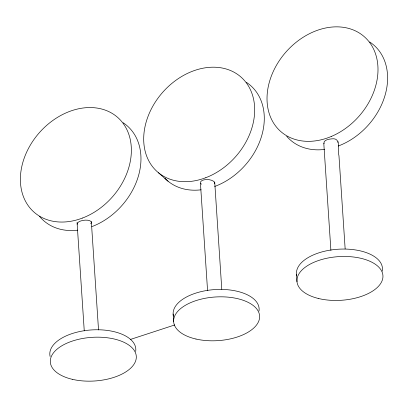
<?xml version="1.0" encoding="UTF-8"?>
<svg xmlns="http://www.w3.org/2000/svg" width="408" height="408" viewBox="0 0 408 408"><rect width="100%" height="100%" fill="white"/><g stroke="black" fill="none" stroke-linecap="round" stroke-linejoin="round"><path stroke-width="0.61" d="M130.565 339.405L174.746 324.947M158.477 172.747L168.091 181.244M345.148 248.844L338.971 155.856C337.258 150.19 341.833 137.292 331.556 138.883C328.899 139.138 322.937 139.954 324.059 143.744M330.898 250.344L323.774 143.096M296.499 274.304L296.988 281.714M214.71 181.968L221.779 289.298M200.456 183.452L207.56 290.511M173.135 314.017L173.624 321.422M91.331 221.564L98.527 329.919M77.061 222.523L84.257 330.883M338.028 141.617L338.043 142.387M50.128 356.546A43.08 21.864 -3.8 0 1 91.877 329.909A43.08 21.864 -3.8 0 1 135.686 351.385M123.15 122.747A63.184 48.634 -48.5 0 1 138.23 176.649A63.184 48.634 -48.5 0 1 91.856 226.639M77.785 230.158A63.184 48.634 -48.5 0 1 39.479 216.316M77.214 224.313A7.171 2.973 -7.1 0 1 85.297 220.126A7.171 2.973 -7.1 0 1 90.77 223.747M173.446 316.19A43.08 21.864 -3.8 0 1 215.2 289.558A43.08 21.864 -3.8 0 1 259.004 311.029M246.468 82.396A63.184 48.634 -48.5 0 1 261.462 136.583A63.184 48.634 -48.5 0 1 214.623 186.492M201.108 189.807A63.184 48.634 -48.5 0 1 164.868 178.281M201.394 184.227A7.171 3.29 3 0 1 206.295 179.546A7.171 3.29 3 0 1 214.659 183.651M296.703 275.563A43.08 21.864 -3.8 0 1 339.278 249.161A43.08 21.864 -3.8 0 1 382.235 271.172M369.679 41.968A63.184 48.634 -48.5 0 1 384.851 95.997A63.184 48.634 -48.5 0 1 338.242 146.023M324.554 149.435A63.184 48.634 -48.5 0 1 286.681 136.277M72.644 379.394A43.08 21.864 -3.8 0 0 136.303 356.556A43.08 21.864 -3.8 0 0 70.967 341.552A43.08 21.864 -3.8 0 0 72.644 379.394M82.538 218.03A63.184 48.634 -48.5 0 0 120.238 119.906A63.184 48.634 -48.5 0 0 24.832 156.453A63.184 48.634 -48.5 0 0 82.538 218.03M195.962 339.038A43.08 21.864 -3.8 0 0 259.621 316.205A43.08 21.864 -3.8 0 0 194.285 301.201A43.08 21.864 -3.8 0 0 195.962 339.038M205.856 177.674A63.184 48.634 -48.5 0 0 243.556 79.55A63.184 48.634 -48.5 0 0 148.15 116.096A63.184 48.634 -48.5 0 0 205.856 177.674M318.22 298.432A43.08 21.864 -3.8 0 0 382.949 276.471A43.08 21.864 -3.8 0 0 318.653 260.477A43.08 21.864 -3.8 0 0 318.22 298.432M331.536 136.364A63.184 48.634 -48.5 0 0 365.4 37.715A63.184 48.634 -48.5 0 0 270.58 78.183A63.184 48.634 -48.5 0 0 331.536 136.364"/></g></svg>
